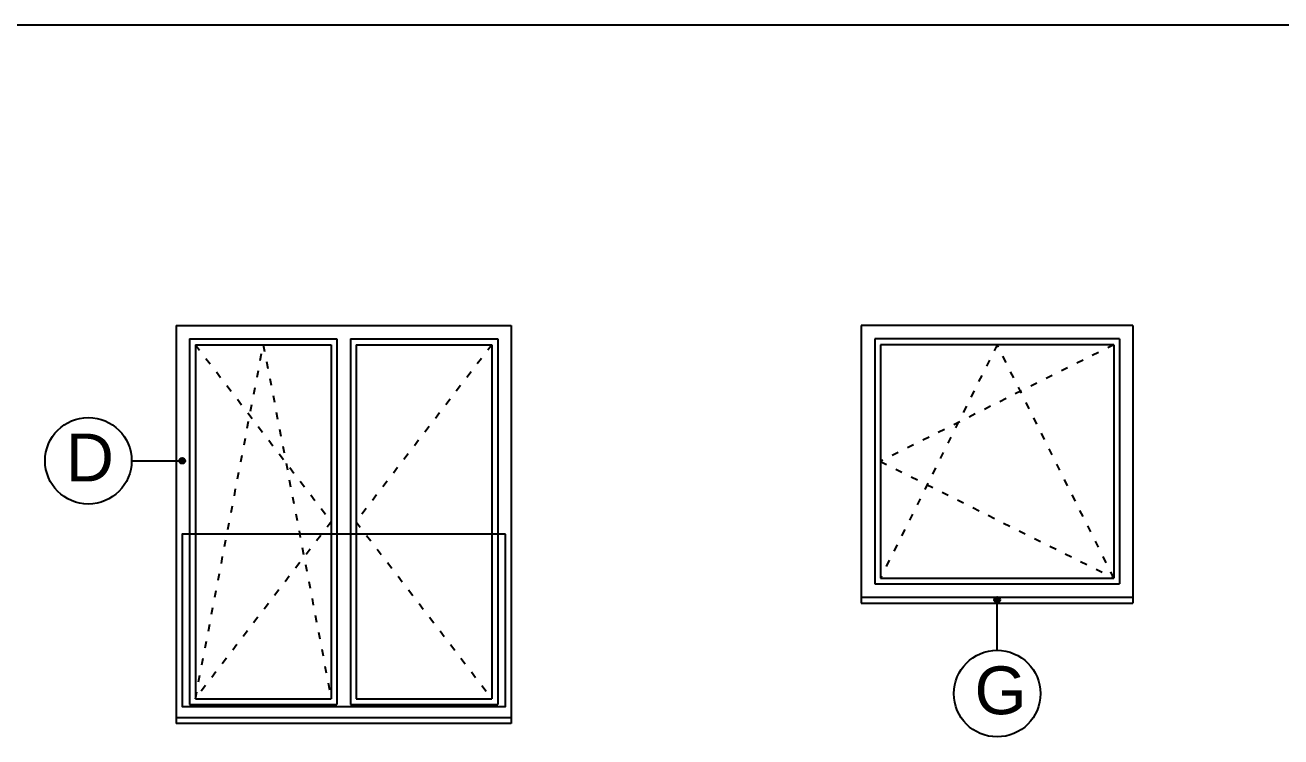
# Model space of a CAD drawing. Extents: x 3792242 to 5145247, y -1546315 to -1031918.
# Drawn here: x 4275623 to 4282186, y -1522413 to -1518694 of the extents above; entities that cross this region are included whole.
import ezdxf

# ---------------------------------------------------------------- set-up
doc = ezdxf.new("R2010")
doc.units = 0
doc.header["$MEASUREMENT"] = 0
doc.linetypes.add('ACAD_ISO03W100', pattern=[30, 12, -18])
for name, color, linetype in [('OKNÁ', 143, 'CONTINUOUS'), ('TENKÁ', 7, 'CONTINUOUS'), ('ZARIADENIE1', 145, 'CONTINUOUS')]:
    doc.layers.add(name, color=color, linetype=linetype)
doc.styles.add('ARIAL', font='arial.ttf')

msp = doc.modelspace()

# ---------------------------------------------------------------- hatches: boundary and pattern name
at = {"layer": 'TENKÁ', "ltscale": 0.25}
h = msp.add_hatch(color=256, dxfattribs=at)
h.dxf.hatch_style = 1
h.paths.add_polyline_path([(4276443.445, -1520985.5, 1), (4276443.445, -1520955.5, 1)])
h = msp.add_hatch(color=256, dxfattribs=at)
h.dxf.hatch_style = 1
h.paths.add_polyline_path([(4280717.714, -1521697.018, 1), (4280687.714, -1521697.018, 1)])

# ---------------------------------------------------------------- linework, layer by layer
at = {"layer": 'OKNÁ'}
for p, q in [((4276512.714, -1520363.77), (4277222.714, -1520363.77)), ((4276512.714, -1520363.77), (4276512.714, -1522213.77)), ((4277222.714, -1520363.77), (4277222.714, -1522213.77)), ((4277352.714, -1520363.77), (4278062.714, -1520363.77)), ((4277352.714, -1520363.77), (4277352.714, -1522213.77)), ((4278062.714, -1520363.77), (4278062.714, -1522213.77)), ((4281312.714, -1520363.77), (4280092.714, -1520363.77)), ((4280092.714, -1520363.77), (4280092.714, -1521583.77)), ((4281312.714, -1520363.77), (4281312.714, -1521583.77)), ((4280092.714, -1521583.77), (4281312.714, -1521583.77)), ((4276512.714, -1522213.77), (4277222.714, -1522213.77)), ((4277352.714, -1522213.77), (4278062.714, -1522213.77))]:
    msp.add_line(p, q, dxfattribs=at)
at = {"layer": 'OKNÁ', "linetype": 'ACAD_ISO03W100', "ltscale": 3}
for p, q in [((4276512.714, -1520363.77), (4277222.714, -1521288.77)), ((4276512.714, -1522213.77), (4276867.714, -1520363.77)), ((4276867.714, -1520363.77), (4277222.714, -1522213.77)), ((4278062.714, -1520363.77), (4277352.714, -1521288.77)), ((4281312.714, -1520363.77), (4280092.714, -1520973.77)), ((4280702.714, -1520363.77), (4280092.714, -1521583.77)), ((4281312.714, -1521583.77), (4280702.714, -1520363.77)), ((4280092.714, -1520973.77), (4281312.714, -1521583.77)), ((4277222.714, -1521288.77), (4276512.714, -1522213.77)), ((4277352.714, -1521288.77), (4278062.714, -1522213.77))]:
    msp.add_line(p, q, dxfattribs=at)
at = {"layer": 'TENKÁ'}
for p, q in [((4308797.714, -1518693.77), (4262097.714, -1518693.77)), ((4276412.714, -1520263.77), (4278162.714, -1520263.77)), ((4276412.714, -1520263.77), (4276412.714, -1522343.77)), ((4278162.714, -1520263.77), (4278162.714, -1522343.77)), ((4279992.714, -1520263.77), (4279992.714, -1521713.77)), ((4281412.714, -1520263.77), (4279992.714, -1520263.77)), ((4281412.714, -1520263.77), (4281412.714, -1521713.77)), ((4276482.714, -1520333.77), (4277252.714, -1520333.77)), ((4276482.714, -1520333.77), (4276482.714, -1522243.77)), ((4277252.714, -1520333.77), (4277252.714, -1522243.77)), ((4277322.714, -1520333.77), (4278092.714, -1520333.77)), ((4277322.714, -1520333.77), (4277322.714, -1522243.77)), ((4278092.714, -1520333.77), (4278092.714, -1522243.77)), ((4281342.714, -1520333.77), (4280062.714, -1520333.77)), ((4280062.714, -1520333.77), (4280062.714, -1521613.77)), ((4281342.714, -1520333.77), (4281342.714, -1521613.77)), ((4280062.714, -1521613.77), (4281342.714, -1521613.77)), ((4279992.714, -1521683.77), (4281412.714, -1521683.77)), ((4279992.714, -1521713.77), (4281412.714, -1521713.77)), ((4276482.714, -1522243.77), (4277252.714, -1522243.77)), ((4277322.714, -1522243.77), (4278092.714, -1522243.77)), ((4278162.714, -1522313.77), (4276412.714, -1522313.77)), ((4278162.714, -1522343.77), (4276412.714, -1522343.77))]:
    msp.add_line(p, q, dxfattribs=at)
at = {"layer": 'TENKÁ', "ltscale": 0.25}
for p, q in [((4276179.386, -1520970.5), (4276443.445, -1520970.5)), ((4280702.714, -1521961.078), (4280702.714, -1521697.018))]:
    msp.add_line(p, q, dxfattribs=at)
for centre, radius in [((4275953.214, -1520970.5), 226.172), ((4276443.445, -1520970.5), 15), ((4280702.714, -1521697.018), 15), ((4280702.714, -1522187.249), 226.172)]:
    msp.add_circle(centre, radius, dxfattribs=at)
at = {"layer": 'ZARIADENIE1'}
msp.add_lwpolyline([(4278132.714, -1521353.77), (4276442.714, -1521353.77), (4276442.714, -1522253.77), (4278132.714, -1522253.77)], close=True, dxfattribs=at)

# ---------------------------------------------------------------- texts
at = {"layer": 'TENKÁ', "lineweight": 40, "ltscale": 0.25, "style": 'ARIAL'}
for s, p in [('D', (4275835.028, -1521078.391)), ('G', (4280584.528, -1522295.14))]:
    msp.add_text(s, height=250, dxfattribs=at).set_placement(p)

doc.saveas('drawing.dxf')
